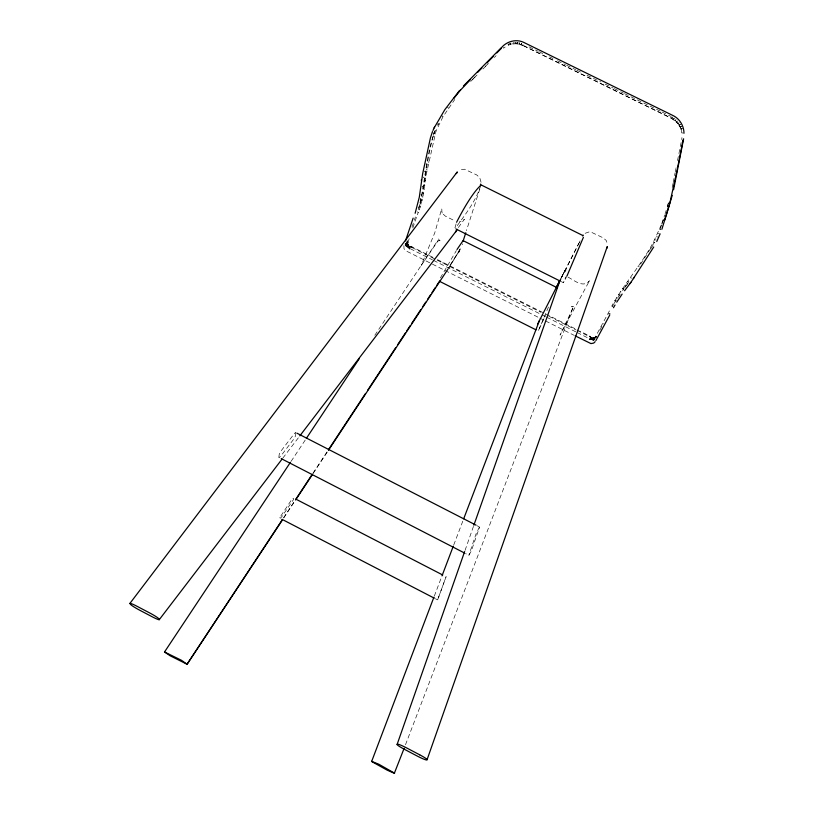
<?xml version="1.0" encoding="UTF-8"?>
<svg xmlns="http://www.w3.org/2000/svg" width="814" height="814" viewBox="0 0 814 814"><rect width="100%" height="100%" fill="white"/><g stroke="black" fill="none" stroke-linecap="round" stroke-linejoin="round"><path stroke-width="0.61" stroke-dasharray="4.07 3.05" d="M481.054 182.295L479.711 177.625L476.739 174.969L464.611 169.241L460.673 169.546L458.699 170.564M410.124 246.795C409.442 249.145 406.084 247.324 409.157 245.96L409.89 247.303C408.129 247.08 405.606 239.916 407.926 243.915L406.308 245.635L405.453 245.116L406.786 246.286L408.241 244.749L407.845 243.63C406.135 244.047 409.747 247.955 411.762 247.425L540.954 312.291M515.944 42.247L515.74 43.742M679.12 122.527L678.042 123.606L671.642 118.376L522.649 45.34L523.392 43.997L522.72 45.381L517.47 43.854L517.877 42.379L517.643 43.875L513.838 43.824L513.949 42.328L513.919 43.814M565.506 271.825L566.361 267.898L578.886 243.274M278.917 457.173L279.131 454.843A4.375 0.794 -56 0 1 281.827 449.949L293.6 434.584A4.345 0.783 -56.2 0 1 295.909 432.936M433.099 136.192C425.386 159.992 424.918 185.144 418.416 209.117L419.312 209.92L417.297 214.794M419.312 209.92L422.893 197.273L425.936 175.905L435.968 131.196L443.009 116.687L454.782 99.461M403.907 245.655L403.998 248.769L405.881 250.804L538.766 317.562M590.862 337.545C589.092 339.519 592.602 340.781 592.124 337.83L590.862 337.545C590.008 340.405 598.107 336.457 595.461 337.881M406.094 244.933L407.977 242.165L407.142 241.412L407.824 243.101L406.094 244.933L405.23 244.19L406.308 245.635M477.228 525.752L479.507 527.319L471.214 551.19L468.874 555.26L465.486 553.52M295.899 432.946L295.604 435.368A4.324 0.773 -56.2 0 1 292.928 440.201L281.288 455.423A4.355 0.783 -56 0 1 278.907 457.183M432.987 257.366L411.894 246.784C410.805 245.635 408.058 247.568 409.818 248.494L432.438 259.849M411.019 247.039L411.151 246.52M593.945 339.855L594.444 337.545L596.204 337.332L594.383 338.278L592.714 337.912L592.785 340.323L593.05 337.881L591.768 337.82L591.595 339.764L590.465 339.194M681.715 139.56L681.949 137.586M515.923 42.247L515.669 43.742L512.006 44.098L511.975 42.613L512.179 44.058M517.643 43.875L517.857 42.532M407.824 243.101L407.977 242.165M561.172 281.593L563.441 282.723L565.628 276.964M438.583 238.95L439.367 240.323M420.36 203.042C425.62 179.823 427.167 155.942 434.198 133.018L434.737 131.074M672.222 187.413L673.158 182.906M673.188 182.529L675.111 172.741M675.355 171.774L676.566 165.415M677.533 160.521L681.216 142.084M593.894 340.364L593.182 339.876L593.62 337.82L595.38 337.891L593.182 338.441L591.768 337.82M593.925 340.384L593.935 337.739M594.698 337.434L594.2 339.743L593.182 339.876M594.769 339.438L595.299 336.965M609.401 310.938L595.624 336.457L596.754 336.63L595.695 336.386L595.095 338.98L596.275 336.782M577.157 332.529L589.59 338.777C591.402 339.672 591.452 336.314 589.814 336.101L579.649 331.003M409.218 247.568L409.066 248.209L407.956 247.507M409.32 247.405L409.096 248.606M409.239 248.779L409.371 248.158M409.574 248.341L409.422 248.982M409.869 247.293L410.012 246.673M409.686 249.115L409.818 248.494M410.063 247.161L410.195 246.55M410.317 247.1L410.459 246.479M410.643 247.09L410.785 246.469M411.385 247.242L411.528 246.622M411.762 247.405L411.894 246.784M459.34 250.926L458.679 252.605L460.551 248.239L448.697 268.264M407.153 241.331L407.967 242.267L406.196 244.139L405.341 243.315L406.206 244.037M433.343 135.287L434.961 130.515M668.447 202.676L666.941 207.916M667.317 207.255L668.599 202.635M479.822 188.99L466.442 230.606M442.806 262.993L442.979 262.383M505.128 47.029L503.612 48.179L502.828 47.141M454.955 227.839L456.257 223.362M510.205 44.556L510.042 43.101L510.205 44.556L512.057 43.946M420.055 204.06L418.467 208.964M517.47 43.854L519.24 44.149L519.78 42.715L519.312 44.18M520.991 44.495L521.621 43.254L521.102 44.699L519.281 44.007M522.649 45.34L521.143 44.556M480.728 185.429C475.834 201.404 464.957 214.906 455.341 228.276M665.028 214.123L666.32 210.012M661.762 223.647L664.702 215.15M662.189 223.524L663.583 219.393M406.196 244.139L407.397 240.588M412.006 226.994L415.394 216.941M407.967 242.267L409.188 238.685M412.83 227.94L416.89 215.995M592.124 337.83C590.954 339.082 596.235 338.482 593.62 337.82M462.393 244.699L462.698 243.824M465.059 550.366L473.453 526.404M661.497 225.447L659.625 230.515M434.32 596.082L441.554 577.065M453.744 544.963L462.779 521.194M405.504 744.729L572.822 307.794L572.303 309.157M612.881 306.339L611.711 306.145C624.063 283.903 641.249 264.794 653.316 242.307L661.344 224.827M437.22 241.839L438.085 240.954M548.473 307.02L538.258 330.983L545.37 315.486M408.964 246.479L408.109 245.523L408.547 245.248L408.954 246.51L409.157 245.96M590.048 339.479L590.822 338.543M440.384 277.9L456.369 250.549M572.934 308.191L560.042 335.093L589.723 280.301L588.614 281.919L589.021 281.471C582.651 287.973 573.962 280.118 567.979 277.106M567.022 275.844L563.441 282.723M573.707 306.654L571.693 306.715M560.958 278.276L566.361 267.898L561.518 277.462M561.446 277.625L580.168 240.822M563.257 273.789L566.31 267.837M448.636 268.02L460.063 249.715L459.116 250.213M579.293 242.48L580.097 240.913M561.263 277.828L562.983 274.46M437.433 125.305L438.39 123.453M589.804 339.489L590.15 338.939M460.063 249.715L448.779 267.155M572.537 308.333L572.232 309.513M599.837 330.189L603.398 323.606M671.611 118.356L675.04 120.543L676.027 119.363M673.443 119.21L674.267 118.05L673.504 119.251M676.617 121.978L677.574 120.981M589.529 339.438L589.875 338.889M676.678 122.039L675.111 120.401M671.57 118.345L672.333 116.992L671.642 118.376L522.7 45.197M678.042 123.606L676.648 121.785M680.158 127.086L677.94 123.474L679.11 122.507M612.535 306.196L613.593 304.344M679.202 125.041L680.931 128.968L682.224 128.52L680.992 129.121L682.295 128.388M683.231 132.977L681.969 132.977M653.194 244.424L654.141 242.816M589.244 339.326L589.59 338.777M614.122 303.408L621.611 291.961L620.36 291.778M458.384 227.472L464.428 219.231L462.952 220.584L459.269 221.917M408.241 244.749C406.593 244.281 406.552 239.947 407.804 242.857L407.926 243.915M577.065 330.413L589.468 336.65L589.814 336.101M589.835 336.833L590.17 336.314M591.9 338.38L590.699 338.105L590.486 336.558M590.404 337.342L590.74 336.823M590.598 337.617L590.923 337.088M590.689 337.871L591.025 337.342M590.699 338.085L591.035 337.566M640.659 264.021L652.055 246.266M650.762 248.738L654.812 242.45M437.515 241.595L438.308 240.384L421.255 265.333L434.717 232.957L441.778 208.567L441.961 212.393L442.796 214.143L442.48 213.522L445.39 216.137L455.474 221.174M283.638 517.735L294.872 500.671M313.024 473.138L327.757 450.783M283.73 517.948L294.933 500.997M313.125 473.453L327.828 451.21M291.127 461.304L305.901 439.061M374.837 335.246L437.779 240.456M622.852 290.262L623.982 288.634L622.079 291.158M676.037 119.373L675.101 120.594M625.203 286.935L629.1 281.664M624.531 287.749L625.864 285.968M282.855 458.079L299.074 436.864M627.197 284.188L628.591 282.377M437.627 599.898L446.082 576.729L437.627 599.898L435.368 598.728M595.695 336.386L595.115 337.108L596.184 337.352M479.548 526.973L476.292 533.19L468.874 555.26M406.074 244.688L407.804 242.857M406.227 245.36L407.845 243.63M406.786 246.286L405.942 246.082L408.099 244.454L408.73 245.533L406.847 246.866L408.547 245.248M407.977 247.537L409.371 246.235M472.14 79.843L475.681 76.251M485.429 66.372L488.085 63.675M470.696 81.42L473.321 78.755M474.196 77.869L477.696 74.318M482.946 68.987L488.197 63.665M494.322 57.448L496.082 55.678M679.212 125.325L680.392 124.349M679.13 125.183L680.382 124.339M406.013 246.032L405.413 243.366L406.084 246.042M585.164 233.282L589 231.97L591.025 232.102L603.316 237.902L606.288 240.568L607.498 244.393M682.305 128.409L680.992 129.121M510.246 44.414L508.445 45.208L508.068 43.946M440.048 240.791L439.194 240.608L439.865 240.72M407.519 244.465L408.099 244.454M408.15 245.553L408.73 245.533M631.817 278.083L630.524 277.879M515.71 43.59L517.521 43.702M592.338 339.652L593.487 339.804M616.422 297.863L617.612 298.056M614.702 300.732L615.893 300.915M627.706 281.542L628.937 281.736M625.05 285.114L626.271 285.307M622.608 288.522L623.819 288.716M618.304 294.882L619.505 295.075M637.871 266.453L639.143 266.656M659.645 229.222L660.978 229.436M657.977 233.221L659.309 233.435M656.349 236.762L657.681 236.976M654.812 239.774L656.135 239.988M653.316 242.307L654.639 242.521M663.034 220.106L664.377 220.329M572.374 306.98L571.52 306.675M591.473 339.194L592.673 339.621M594.444 337.545L595.349 337.902M408.19 246.998L409.432 247.527M529.08 46.856L538.176 51.313M539.316 51.872L542.724 53.541M549.542 56.878L552.95 58.557M557.498 60.785L565.455 64.682M566.595 65.242L575.681 69.699M576.821 70.248L582.509 73.036M587.047 75.264L600.691 81.949M605.24 84.178L613.196 88.085M614.326 88.634L623.422 93.091M624.562 93.651L660.937 111.477M662.067 112.037L671.163 116.494M437.433 259.605L544.637 313.421M545.767 313.99L578.52 330.433M548.86 316.249L575.936 329.853M433.567 260.419L540.974 314.357M542.104 314.926L545.502 316.626M546.632 317.195L576.027 331.959M539.896 318.132L544.444 320.411M545.584 320.981L573.972 335.246M590.649 338.522L591.829 339.204M589.468 336.65L590.14 337.098M407.315 246.55L408.404 247.263M424.287 171.062L425.203 171.947M447.527 107.255L448.473 108.16M442.073 115.781L443.009 116.687M437.81 123.636L438.746 124.532M435.032 130.301L435.968 131.196M434.238 133.15L435.175 134.045M432.916 132.58L433.842 133.486M427.991 161.559L428.876 162.424M425.997 163.614L426.892 164.479M427.167 169.912L426.261 169.027M425.061 175.051L425.936 175.905M423.127 177.014L424.002 177.859M424.613 179.853L425.478 180.698M424.074 184.442L424.928 185.277M422.171 186.355L423.026 187.189M423.473 188.716L424.318 189.55M422.792 192.725L423.636 193.549M420.909 194.658L421.754 195.482M422.893 197.273L422.028 196.418M420.177 198.413L421.011 199.227M421.255 199.949L422.09 200.763M421.225 204.019L420.37 203.164M420.299 207.061L419.454 206.217M417.44 211.813L418.264 212.617M406.654 245.991L407.499 246.846M592.714 337.912L593.182 338.441L593.05 337.881M508.089 43.946L508.608 45.136M509.991 43.254L510.368 44.505M681.013 128.836L681.918 133.272M405.341 243.325L405.148 244.22L405.341 243.325M279.731 517.684L280.382 518.192L281.797 516.727L292.318 501.241C295.574 497.71 292.318 497.212 290.822 500.885L279.731 517.684M680.28 127.035L681.45 126.302L680.28 127.035"/><path stroke-width="1.22" d="M432.478 131.583L430.453 137.79L422.68 173.565L419.322 197.1L415.14 213.278M421.357 180.912L421.479 179.558M480.728 185.429C472.7 192.572 462.851 209.961 456.583 222.253M164.52 651.983L181.563 660.337L187.078 664.265L170.187 655.809L164.52 651.983L290.445 462.291M669.637 203.999L677.289 169.373M677.777 166.931L683.078 139.998M673.585 189.743L683.607 138.777M480.382 185.154L480.636 184.056M672.232 195.38L661.894 229.273M669.342 205.047L666.188 215.374M465.781 232.763L463.034 241.331M405.514 240.863L413.146 218.121M664.529 220.309L665.862 216.361M607.132 246.988L606.613 248.362L606.878 247.812M397.11 744.444L464.641 551.556M473.87 525.203L559.9 280.657M427.065 759.727L607.254 246.591M404.141 748.29L394.332 773.3L387.189 770.166L371.632 761.507L433.872 597.262M442.002 575.874L453.296 546.153M463.675 518.813L539.428 320.563M583.414 237.312L567.022 275.844M660.113 233.852L656.766 241.514M434.157 127.879L444.831 109.656L459.595 90.395M432.977 130.474L434.574 126.933M558.608 283.211L560.877 278.744M559.32 281.634L537.739 323.891M556.196 287.586L559.371 281.379M595.909 340.567L609.696 315.191M457.051 172.324L456.328 173.596L456.644 173.056M613.451 307.753L615.028 305.006M456.145 231.145L299.847 435.846M455.464 232.275L457.254 229.324M455.993 231.4L456.552 230.484M457 249.511L463.074 240.629L557.214 287.749M447.975 269.068L328.53 450.152M616.747 302.157L622.15 294.098M633.384 278.571L653.734 247.008M187.078 664.265L282.285 519.78M295.574 499.613L312.362 474.135M328.418 449.786L365.527 393.467M367.602 390.323L395.614 347.822M397.69 344.668L405.403 332.957M406.786 330.86L410.297 325.529M411.691 323.433L420.797 309.605M422.883 306.44L425.691 302.177M427.788 299.003L430.586 294.749M431.98 292.633L435.49 287.311M436.884 285.205L439.682 280.952M624.582 290.74L630.901 282.326M187.139 664.132L282.336 520.065M295.635 499.938L312.434 474.511M630.067 283.577L634.187 277.35M306.42 438.288L359.371 358.516M582.61 236.019L583.272 235.114M282.082 459.086L159.229 619.708A9.442 0.895 28.7 0 1 152.045 616.697L139.815 610.266A9.453 0.885 28.7 0 1 131.095 604.934A25.549 2.422 28.7 0 1 129.965 603.347L457.244 171.958M453.734 98.484L460.51 90.1M460.51 90.13L470.512 79.579M595.166 341.707L593.691 343.081L590.954 343.589L575.111 335.816M463.41 86.04L501.668 47.283M477.523 72.477L481.908 68.03M487.169 62.698L493.304 56.481M496.815 52.93L501.2 48.494M502.35 46.652C507.743 41.087 516.676 38.909 523.758 42.409L673.117 115.598C679.751 118.783 683.953 125.977 683.984 133.272M371.55 761.294L378.856 764.254L394.587 773.198M608.74 313.726L609.951 313.919M480.809 184.768L582.682 235.45M456.043 229.009L560.042 281.023M535.999 329.843L439.794 281.451M296.998 433.211L476.098 525.172M281.227 458.628L464.356 552.93M296.174 499.297L442.704 574.979M281.949 519.291L434.249 598.148M159.229 619.708A25.58 2.411 28.7 0 0 158.303 618.243A9.463 0.895 28.7 0 0 149.562 612.871L137.108 606.328A9.473 0.895 28.7 0 0 129.975 603.357M419.658 754.782L406.888 748.066A9.565 0.916 27.4 0 0 398.015 744.189A25.885 2.483 27.3 0 0 397.161 744.739A9.544 0.916 27.4 0 0 404.578 749.399L417.114 755.982A9.565 0.916 27.3 0 0 425.997 759.889A25.824 2.483 27.4 0 0 427.065 759.452A9.585 0.916 27.3 0 0 419.658 754.782"/></g></svg>
